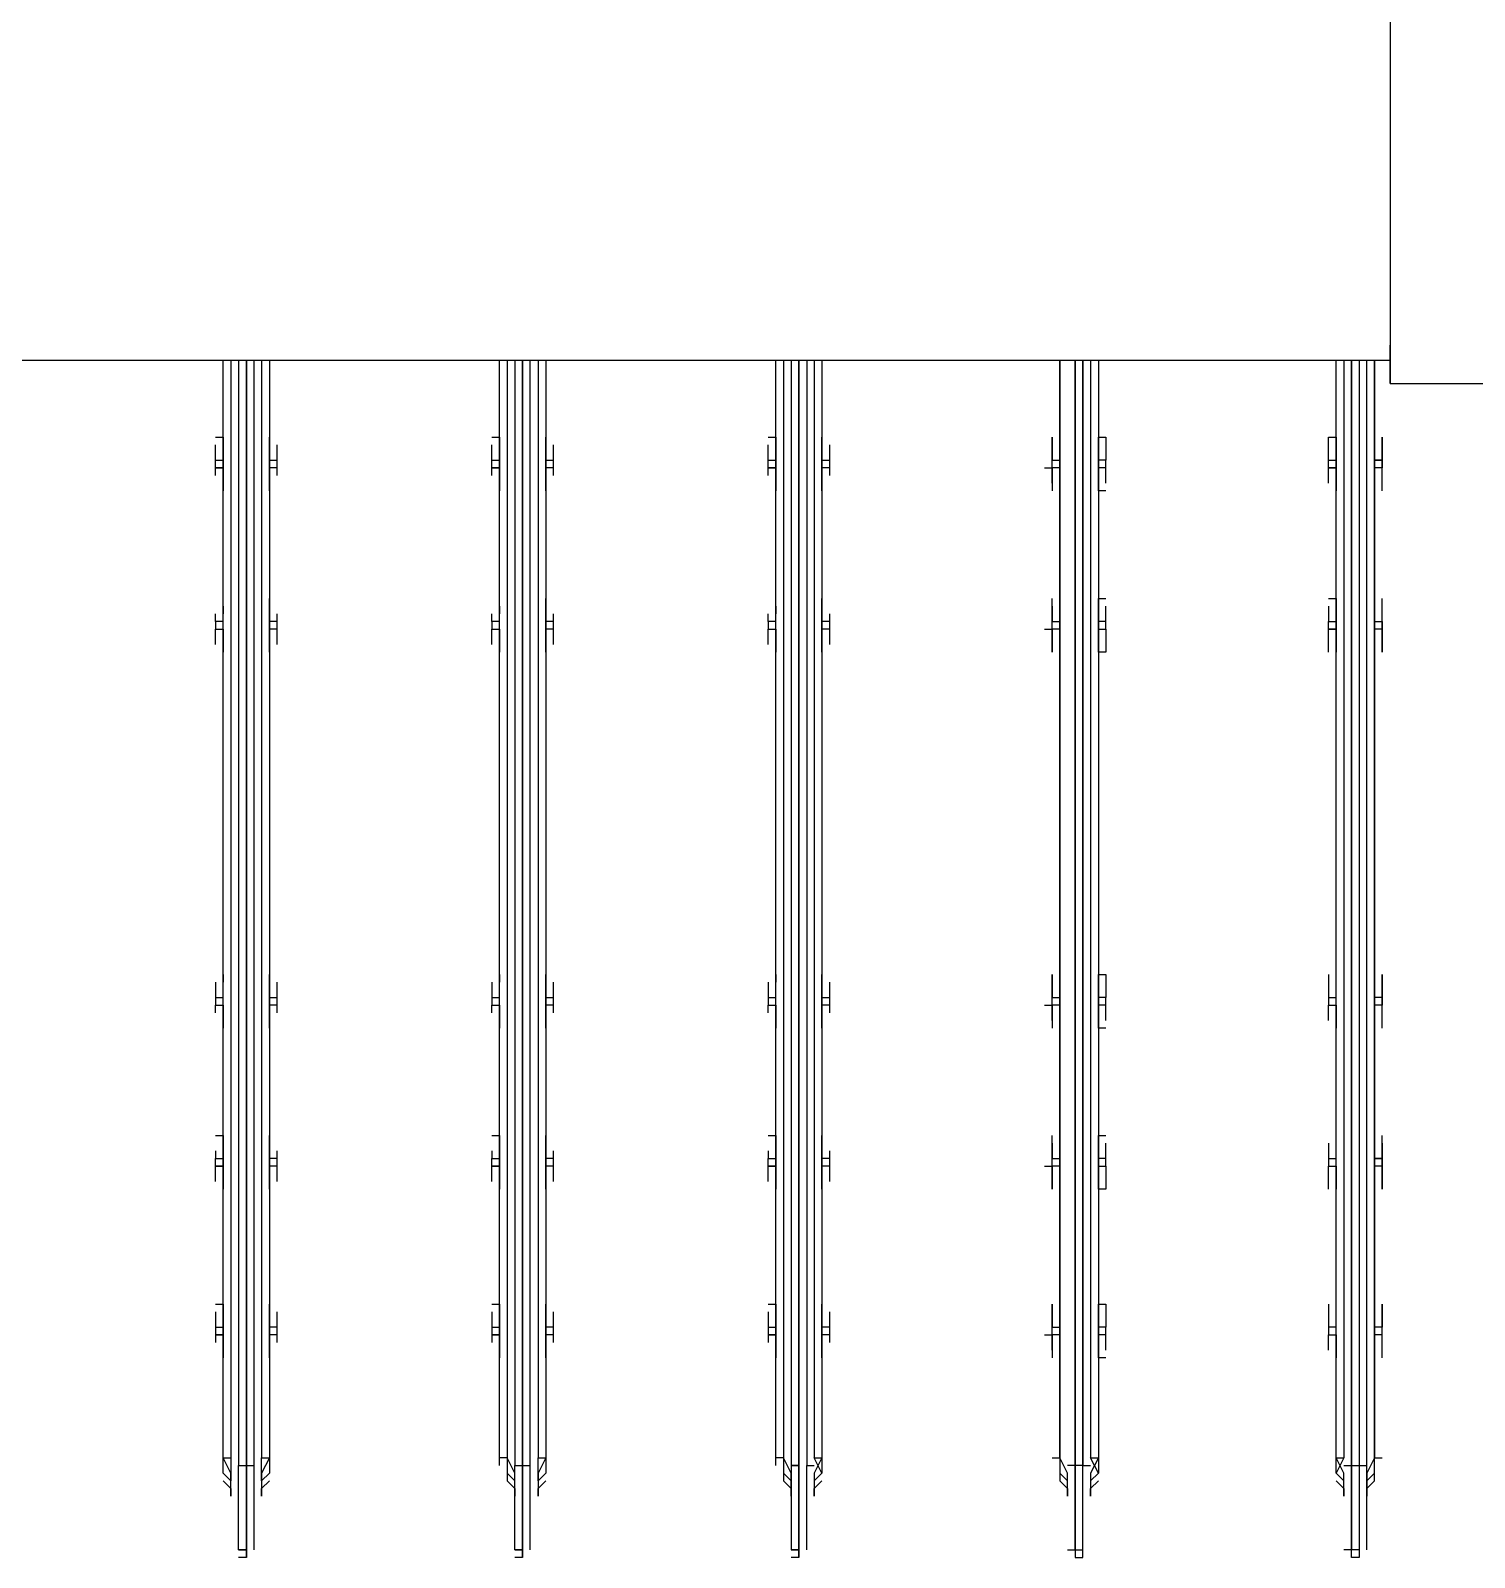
# Model space of a CAD drawing. Header units: metres. Extents: x 532250 to 532639, y 2673852 to 2674172.
# Drawn here: x 532452.2421 to 532452.5023, y 2674043.5895 to 2674043.8647 of the extents above; entities that cross this region are included whole.
import ezdxf

# ---------------------------------------------------------------- set-up
doc = ezdxf.new("R2010")
doc.units = ezdxf.units.M
doc.header["$MEASUREMENT"] = 0
doc.layers.add('IDT', color=7, linetype='Continuous')

# ---------------------------------------------------------------- blocks, each defined once
blk = doc.blocks.new('IDT')
at = {"layer": 'IDT', "color": 0, "lineweight": 25}
for p, q in [((14.44438, 14.16797), (14.44438, 14.15276)), ((14.44577, 14.15276), (14.44577, 14.16936)), ((14.44577, 14.16936), (14.44715, 14.16936)), ((14.44577, 14.16797), (14.44715, 14.16797)), ((14.44715, 14.16936), (14.44715, 14.15276)), ((14.44715, 14.15276), (14.44715, 14.16797)), ((14.44715, 14.16797), (14.44853, 14.16797)), ((14.49556, 14.16936), (14.49556, 14.15276)), ((14.49694, 14.16936), (14.49556, 14.16936)), ((14.49694, 14.16797), (14.49556, 14.16797)), ((14.49556, 14.16797), (14.49556, 14.15276)), ((14.49694, 14.15276), (14.49694, 14.16936)), ((14.49833, 14.16797), (14.49694, 14.16797)), ((14.49694, 14.16797), (14.49694, 14.15276)), ((14.54535, 14.16797), (14.54535, 14.15276)), ((14.54674, 14.15276), (14.54674, 14.16936)), ((14.54674, 14.16936), (14.54674, 14.15276)), ((14.54674, 14.16936), (14.54812, 14.16936)), ((14.54812, 14.16797), (14.54674, 14.16797)), ((14.54674, 14.16797), (14.54812, 14.16797)), ((14.54812, 14.15276), (14.54812, 14.16797)), ((14.59515, 14.16797), (14.59515, 14.15276)), ((14.59653, 14.15276), (14.59653, 14.16936)), ((14.59653, 14.16936), (14.59653, 14.15276)), ((14.59653, 14.16936), (14.59791, 14.16936)), ((14.59791, 14.16797), (14.59653, 14.16797)), ((14.59653, 14.16797), (14.59791, 14.16797)), ((14.59791, 14.16797), (14.59791, 14.15276)), ((14.64494, 14.16797), (14.64494, 14.15276)), ((14.64632, 14.15276), (14.64632, 14.16936)), ((14.64632, 14.16936), (14.64632, 14.15276)), ((14.64632, 14.16936), (14.64771, 14.16936)), ((14.64771, 14.16797), (14.64632, 14.16797)), ((14.64632, 14.16797), (14.64771, 14.16797)), ((14.64771, 14.16797), (14.64771, 14.15276)), ((14.44438, 14.15691), (14.443, 14.15552)), ((14.44438, 14.15414), (14.44438, 14.15829)), ((14.44438, 14.15829), (14.44438, 14.15691)), ((14.44853, 14.15691), (14.44853, 14.15829)), ((14.44853, 14.15829), (14.44853, 14.15414)), ((14.44992, 14.15552), (14.44853, 14.15691)), ((14.49418, 14.15691), (14.49279, 14.15552)), ((14.49418, 14.15414), (14.49418, 14.15829)), ((14.49418, 14.15829), (14.49418, 14.15691)), ((14.49833, 14.15691), (14.49833, 14.15829)), ((14.49833, 14.15829), (14.49833, 14.15414)), ((14.49971, 14.15552), (14.49833, 14.15691)), ((14.54397, 14.15691), (14.54259, 14.15552)), ((14.54397, 14.15414), (14.54397, 14.15829)), ((14.54397, 14.15829), (14.54397, 14.15691)), ((14.54812, 14.15691), (14.54812, 14.15829)), ((14.54812, 14.15829), (14.54812, 14.15414)), ((14.5495, 14.15552), (14.54812, 14.15691)), ((14.59376, 14.15691), (14.59238, 14.15552)), ((14.59376, 14.15414), (14.59376, 14.15829)), ((14.59376, 14.15829), (14.59376, 14.15691)), ((14.59791, 14.15691), (14.59791, 14.15829)), ((14.59791, 14.15829), (14.59791, 14.15414)), ((14.5993, 14.15552), (14.59791, 14.15691)), ((14.64356, 14.15691), (14.64217, 14.15552)), ((14.64356, 14.15414), (14.64356, 14.15829)), ((14.64356, 14.15829), (14.64356, 14.15691)), ((14.64909, 14.15691), (14.64909, 14.15829)), ((14.64909, 14.15829), (14.64909, 14.15414)), ((14.65047, 14.15552), (14.64909, 14.15691)), ((14.44438, 14.15552), (14.443, 14.15414)), ((14.443, 14.15552), (14.443, 14.15137)), ((14.443, 14.15414), (14.443, 14.15276)), ((14.443, 14.15137), (14.44438, 14.15414)), ((14.44992, 14.15414), (14.44853, 14.15552)), ((14.44853, 14.15552), (14.44992, 14.15414)), ((14.44853, 14.15414), (14.44992, 14.15137)), ((14.44853, 14.15137), (14.44992, 14.15414)), ((14.44992, 14.15414), (14.44992, 14.15276)), ((14.49279, 14.15414), (14.49418, 14.15552)), ((14.49418, 14.15552), (14.49279, 14.15414)), ((14.49279, 14.15276), (14.49279, 14.15414)), ((14.49279, 14.15414), (14.49418, 14.15137)), ((14.49279, 14.15137), (14.49418, 14.15414)), ((14.49971, 14.15414), (14.49833, 14.15552)), ((14.49833, 14.15414), (14.49971, 14.15137)), ((14.49971, 14.15137), (14.49971, 14.15552)), ((14.49971, 14.15276), (14.49971, 14.15414)), ((14.54259, 14.15414), (14.54397, 14.15552)), ((14.54397, 14.15552), (14.54259, 14.15414)), ((14.54259, 14.15276), (14.54259, 14.15414)), ((14.54259, 14.15414), (14.54397, 14.15137)), ((14.54259, 14.15137), (14.54397, 14.15414)), ((14.5495, 14.15414), (14.54812, 14.15552)), ((14.54812, 14.15414), (14.5495, 14.15137)), ((14.5495, 14.15137), (14.5495, 14.15552)), ((14.5495, 14.15276), (14.5495, 14.15414)), ((14.59238, 14.15414), (14.59376, 14.15552)), ((14.59238, 14.15276), (14.59238, 14.15414)), ((14.59238, 14.15137), (14.59376, 14.15414)), ((14.59376, 14.15552), (14.59376, 14.15137)), ((14.5993, 14.15414), (14.59791, 14.15552)), ((14.59791, 14.15414), (14.5993, 14.15137)), ((14.5993, 14.15137), (14.5993, 14.15552)), ((14.5993, 14.15276), (14.5993, 14.15414)), ((14.64217, 14.15414), (14.64356, 14.15552)), ((14.64217, 14.15276), (14.64217, 14.15414)), ((14.64217, 14.15137), (14.64356, 14.15414)), ((14.64356, 14.15552), (14.64356, 14.15137)), ((14.64909, 14.15137), (14.64909, 14.15552)), ((14.64909, 14.15552), (14.65047, 14.15414)), ((14.64909, 14.15414), (14.65047, 14.15137)), ((14.65047, 14.15414), (14.65047, 14.15276)), ((14.443, 14.15137), (14.44162, 14.15137)), ((14.443, 14.15276), (14.443, 14.15137)), ((14.443, 14.15137), (14.443, 13.95358)), ((14.443, 13.95358), (14.443, 14.15137)), ((14.44577, 14.15276), (14.44438, 14.15276)), ((14.44438, 14.15276), (14.44438, 13.95358)), ((14.44715, 14.15276), (14.44577, 14.15276)), ((14.44577, 13.95358), (14.44577, 14.15276)), ((14.44853, 14.15276), (14.44715, 14.15276)), ((14.44715, 14.15276), (14.44715, 13.95358)), ((14.44715, 13.95358), (14.44715, 14.15276)), ((14.44992, 14.15137), (14.44853, 14.15137)), ((14.44853, 13.95358), (14.44853, 14.15137)), ((14.44992, 14.15276), (14.44992, 14.15137)), ((14.44992, 14.15137), (14.44992, 13.95358)), ((14.49279, 14.15137), (14.49279, 14.15276)), ((14.49279, 13.95358), (14.49279, 14.15137)), ((14.49418, 14.15137), (14.49279, 14.15137)), ((14.49556, 14.15276), (14.49418, 14.15276)), ((14.49418, 13.95358), (14.49418, 14.15137)), ((14.49556, 14.15276), (14.49556, 13.95358)), ((14.49556, 13.95358), (14.49556, 14.15276)), ((14.49556, 14.15276), (14.49694, 14.15276)), ((14.49694, 14.15276), (14.49694, 13.95358)), ((14.49694, 13.95358), (14.49694, 14.15276)), ((14.49694, 14.15276), (14.49833, 14.15276)), ((14.49971, 14.15137), (14.49971, 14.15276)), ((14.50109, 14.15137), (14.49971, 14.15137)), ((14.49971, 14.15137), (14.49971, 13.95358)), ((14.49971, 13.95358), (14.49971, 14.15137)), ((14.54259, 14.15137), (14.54259, 14.15276)), ((14.54259, 13.95358), (14.54259, 14.15137)), ((14.54397, 14.15137), (14.54259, 14.15137)), ((14.54535, 14.15276), (14.54397, 14.15276)), ((14.54397, 13.95358), (14.54397, 14.15137)), ((14.54535, 13.95358), (14.54535, 14.15276)), ((14.54812, 14.15276), (14.54674, 14.15276)), ((14.54674, 14.15276), (14.54812, 14.15276)), ((14.54674, 13.95358), (14.54674, 14.15276)), ((14.54674, 14.15276), (14.54674, 13.95358)), ((14.54812, 13.95358), (14.54812, 14.15276)), ((14.5495, 13.95358), (14.5495, 14.15137)), ((14.5495, 14.15137), (14.55089, 14.15137)), ((14.55089, 14.15276), (14.55089, 14.15137)), ((14.55089, 14.15137), (14.55089, 13.95358)), ((14.59238, 14.15137), (14.59238, 14.15276)), ((14.59238, 13.95358), (14.59238, 14.15137)), ((14.59376, 14.15137), (14.59238, 14.15137)), ((14.59376, 13.95358), (14.59376, 14.15137)), ((14.59653, 14.15276), (14.59515, 14.15276)), ((14.59515, 14.15276), (14.59515, 13.95358)), ((14.59791, 14.15276), (14.59653, 14.15276)), ((14.59791, 14.15276), (14.59653, 14.15276)), ((14.59653, 14.15276), (14.59653, 13.95358)), ((14.59653, 13.95358), (14.59653, 14.15276)), ((14.59791, 13.95358), (14.59791, 14.15276)), ((14.5993, 13.95358), (14.5993, 14.15137)), ((14.5993, 14.15137), (14.60068, 14.15137)), ((14.60068, 14.15276), (14.60068, 14.15137)), ((14.60068, 14.15137), (14.60068, 13.95358)), ((14.64217, 14.15137), (14.64217, 14.15276)), ((14.64217, 13.95358), (14.64217, 14.15137)), ((14.64356, 14.15137), (14.64217, 14.15137)), ((14.64356, 13.95358), (14.64356, 14.15137)), ((14.64632, 14.15276), (14.64494, 14.15276)), ((14.64494, 14.15276), (14.64494, 13.95358)), ((14.64771, 14.15276), (14.64632, 14.15276)), ((14.64771, 14.15276), (14.64632, 14.15276)), ((14.64632, 14.15276), (14.64632, 13.95358)), ((14.64632, 13.95358), (14.64632, 14.15276)), ((14.64771, 13.95358), (14.64771, 14.15276)), ((14.65047, 14.15137), (14.64909, 14.15137)), ((14.64909, 13.95358), (14.64909, 14.15137)), ((14.65047, 14.15276), (14.65047, 14.15137)), ((14.65047, 14.15137), (14.65047, 13.95358)), ((14.44162, 14.13339), (14.44162, 14.12924)), ((14.44162, 14.13201), (14.44162, 14.13063)), ((14.44992, 14.12924), (14.44992, 14.13339)), ((14.4513, 14.13201), (14.4513, 14.13063)), ((14.49141, 14.13339), (14.49279, 14.13339)), ((14.49141, 14.13201), (14.49141, 14.13063)), ((14.49279, 14.13339), (14.49279, 14.12924)), ((14.50109, 14.12924), (14.50109, 14.13339)), ((14.50109, 14.13201), (14.50109, 14.13063)), ((14.54259, 14.13339), (14.54259, 14.12924)), ((14.54259, 14.13201), (14.54259, 14.13063)), ((14.55089, 14.12924), (14.55089, 14.13339)), ((14.55089, 14.13063), (14.55089, 14.13201)), ((14.59238, 14.13339), (14.59238, 14.12924)), ((14.59238, 14.13201), (14.59238, 14.13063)), ((14.60068, 14.12924), (14.60068, 14.13339)), ((14.60068, 14.13063), (14.60068, 14.13201)), ((14.64217, 14.13339), (14.64217, 14.12924)), ((14.64217, 14.13201), (14.64217, 14.13063)), ((14.65047, 14.12924), (14.65047, 14.13339)), ((14.65047, 14.13063), (14.65047, 14.13201)), ((14.44162, 14.13063), (14.44162, 14.12924)), ((14.44162, 14.12924), (14.443, 14.12924)), ((14.44162, 14.12924), (14.44162, 14.12786)), ((14.44162, 14.12924), (14.44162, 14.12786)), ((14.4513, 14.12924), (14.44992, 14.12924)), ((14.4513, 14.12924), (14.44992, 14.12924)), ((14.44992, 14.12924), (14.44992, 14.12786)), ((14.4513, 14.13063), (14.4513, 14.12924)), ((14.4513, 14.12786), (14.4513, 14.12924)), ((14.49141, 14.13063), (14.49141, 14.12924)), ((14.49141, 14.12924), (14.49279, 14.12924)), ((14.49141, 14.12924), (14.49141, 14.12786)), ((14.49279, 14.12924), (14.49279, 14.12786)), ((14.49971, 14.12924), (14.50109, 14.12924)), ((14.50109, 14.13063), (14.50109, 14.12924)), ((14.50248, 14.12924), (14.50109, 14.12924)), ((14.50109, 14.12924), (14.50109, 14.12786)), ((14.50109, 14.12924), (14.50109, 14.12786)), ((14.5412, 14.13063), (14.5412, 14.12924)), ((14.5412, 14.12924), (14.54259, 14.12924)), ((14.5412, 14.12924), (14.5412, 14.12786)), ((14.54259, 14.12924), (14.54259, 14.12786)), ((14.55227, 14.12924), (14.55089, 14.12924)), ((14.55089, 14.12786), (14.55089, 14.12924)), ((14.55089, 14.12924), (14.55227, 14.12924)), ((14.55227, 14.12924), (14.55227, 14.13063)), ((14.55227, 14.12786), (14.55227, 14.12924)), ((14.591, 14.13063), (14.591, 14.12924)), ((14.591, 14.12924), (14.59238, 14.12924)), ((14.591, 14.12924), (14.591, 14.12786)), ((14.59238, 14.12924), (14.59238, 14.12786)), ((14.60206, 14.12924), (14.60068, 14.12924)), ((14.60068, 14.12786), (14.60068, 14.12924)), ((14.60068, 14.12924), (14.60206, 14.12924)), ((14.60206, 14.12924), (14.60206, 14.13063)), ((14.60206, 14.12786), (14.60206, 14.12924)), ((14.64079, 14.13063), (14.64079, 14.12924)), ((14.64079, 14.12924), (14.64217, 14.12924)), ((14.64079, 14.12924), (14.64079, 14.12786)), ((14.64217, 14.12924), (14.64217, 14.12786)), ((14.65186, 14.12924), (14.65047, 14.12924)), ((14.65047, 14.12786), (14.65047, 14.12924)), ((14.65047, 14.12924), (14.65186, 14.12924)), ((14.65186, 14.12924), (14.65186, 14.13063)), ((14.65186, 14.12786), (14.65186, 14.12924)), ((14.44162, 14.12786), (14.443, 14.12786)), ((14.44162, 14.12786), (14.44162, 14.12371)), ((14.44162, 14.12509), (14.44162, 14.12786)), ((14.44992, 14.12786), (14.4513, 14.12786)), ((14.44992, 14.12786), (14.44992, 14.12371)), ((14.4513, 14.12509), (14.4513, 14.12786)), ((14.49141, 14.12509), (14.49141, 14.12786)), ((14.49141, 14.12786), (14.49279, 14.12786)), ((14.49279, 14.12786), (14.49279, 14.12371)), ((14.50109, 14.12786), (14.49971, 14.12786)), ((14.50109, 14.12786), (14.50109, 14.12371)), ((14.50109, 14.12509), (14.50109, 14.12786)), ((14.5412, 14.12786), (14.54259, 14.12786)), ((14.5412, 14.12786), (14.5412, 14.12509)), ((14.54259, 14.12786), (14.54259, 14.12371)), ((14.55089, 14.12371), (14.55089, 14.12786)), ((14.55227, 14.12786), (14.55089, 14.12786)), ((14.55227, 14.12509), (14.55227, 14.12786)), ((14.591, 14.12786), (14.59238, 14.12786)), ((14.591, 14.12786), (14.591, 14.12509)), ((14.59238, 14.12786), (14.59238, 14.12371)), ((14.60068, 14.12371), (14.60068, 14.12786)), ((14.60206, 14.12786), (14.60068, 14.12786)), ((14.60206, 14.12509), (14.60206, 14.12786)), ((14.64079, 14.12786), (14.64217, 14.12786)), ((14.64079, 14.12786), (14.64079, 14.12509)), ((14.64217, 14.12786), (14.64217, 14.12371)), ((14.65047, 14.12371), (14.65047, 14.12786)), ((14.65186, 14.12786), (14.65047, 14.12786)), ((14.65186, 14.12509), (14.65186, 14.12786)), ((14.44162, 14.12371), (14.44162, 14.12509)), ((14.4513, 14.12371), (14.4513, 14.12509)), ((14.49141, 14.12371), (14.49141, 14.12509)), ((14.49279, 14.12371), (14.49141, 14.12371)), ((14.50109, 14.12371), (14.50109, 14.12509)), ((14.54259, 14.12371), (14.54259, 14.12509)), ((14.55089, 14.12371), (14.55089, 14.12509)), ((14.55227, 14.12371), (14.55089, 14.12371)), ((14.59238, 14.12371), (14.59238, 14.12509)), ((14.60068, 14.12371), (14.60068, 14.12509)), ((14.60206, 14.12371), (14.60068, 14.12371)), ((14.64217, 14.12371), (14.64217, 14.12509)), ((14.65047, 14.12371), (14.65047, 14.12509)), ((14.65186, 14.12371), (14.65047, 14.12371)), ((14.44162, 14.10158), (14.44162, 14.10296)), ((14.44162, 14.10296), (14.44162, 14.09881)), ((14.44162, 14.09881), (14.44162, 14.10158)), ((14.44992, 14.09881), (14.44992, 14.10296)), ((14.4513, 14.10296), (14.4513, 14.10158)), ((14.4513, 14.10158), (14.4513, 14.09881)), ((14.49141, 14.10158), (14.49141, 14.10296)), ((14.49141, 14.10296), (14.49279, 14.10296)), ((14.49141, 14.09881), (14.49141, 14.10158)), ((14.49279, 14.10296), (14.49279, 14.09881)), ((14.50109, 14.09881), (14.50109, 14.10296)), ((14.50109, 14.10296), (14.50109, 14.10158)), ((14.50109, 14.10158), (14.50109, 14.09881)), ((14.5412, 14.10158), (14.5412, 14.09881)), ((14.54259, 14.10158), (14.54259, 14.10296)), ((14.54259, 14.10296), (14.54259, 14.09881)), ((14.55089, 14.09881), (14.55089, 14.10296)), ((14.55089, 14.10296), (14.55089, 14.10158)), ((14.55227, 14.10158), (14.55227, 14.09881)), ((14.591, 14.10158), (14.591, 14.09881)), ((14.59238, 14.10158), (14.59238, 14.10296)), ((14.59238, 14.10296), (14.59238, 14.09881)), ((14.60068, 14.09881), (14.60068, 14.10296)), ((14.60068, 14.10296), (14.60068, 14.10158)), ((14.60206, 14.10158), (14.60206, 14.09881)), ((14.64079, 14.10158), (14.64079, 14.09881)), ((14.64217, 14.10158), (14.64217, 14.10296)), ((14.64217, 14.10296), (14.64217, 14.09881)), ((14.65047, 14.09881), (14.65047, 14.10296)), ((14.65047, 14.10296), (14.65047, 14.10158)), ((14.65186, 14.10158), (14.65186, 14.09881)), ((14.44162, 14.09881), (14.44162, 14.09743)), ((14.44162, 14.09743), (14.44162, 14.09881)), ((14.44162, 14.09881), (14.443, 14.09881)), ((14.4513, 14.09881), (14.44992, 14.09881)), ((14.4513, 14.09881), (14.44992, 14.09881)), ((14.44992, 14.09881), (14.44992, 14.09328)), ((14.4513, 14.09743), (14.4513, 14.09881)), ((14.49279, 14.09881), (14.49141, 14.09881)), ((14.49141, 14.09881), (14.49141, 14.09743)), ((14.49279, 14.09881), (14.49279, 14.09743)), ((14.49971, 14.09881), (14.50109, 14.09881)), ((14.50109, 14.09881), (14.50109, 14.09743)), ((14.50248, 14.09881), (14.50109, 14.09881)), ((14.50109, 14.09881), (14.50109, 14.09743)), ((14.5412, 14.09881), (14.54259, 14.09881)), ((14.5412, 14.09881), (14.5412, 14.09743)), ((14.54259, 14.09881), (14.54259, 14.09743)), ((14.55227, 14.09881), (14.55089, 14.09881)), ((14.55089, 14.09743), (14.55089, 14.09881)), ((14.55089, 14.09881), (14.55227, 14.09881)), ((14.55227, 14.09881), (14.55227, 14.09743)), ((14.591, 14.09881), (14.59238, 14.09881)), ((14.591, 14.09881), (14.591, 14.09743)), ((14.59238, 14.09881), (14.59238, 14.09743)), ((14.60206, 14.09881), (14.60068, 14.09881)), ((14.60068, 14.09743), (14.60068, 14.09881)), ((14.60068, 14.09881), (14.60206, 14.09881)), ((14.60206, 14.09881), (14.60206, 14.09743)), ((14.64079, 14.09881), (14.64217, 14.09881)), ((14.64079, 14.09881), (14.64079, 14.09743)), ((14.64217, 14.09881), (14.64217, 14.09743)), ((14.65186, 14.09881), (14.65047, 14.09881)), ((14.65047, 14.09743), (14.65047, 14.09881)), ((14.65047, 14.09881), (14.65186, 14.09881)), ((14.65186, 14.09881), (14.65186, 14.09743)), ((14.44162, 14.09743), (14.443, 14.09743)), ((14.443, 14.09743), (14.44162, 14.09743)), ((14.44162, 14.09605), (14.44162, 14.09743)), ((14.44162, 14.09743), (14.44162, 14.09328)), ((14.44162, 14.09467), (14.44162, 14.09605)), ((14.4513, 14.09743), (14.44992, 14.09743)), ((14.4513, 14.09605), (14.4513, 14.09743)), ((14.4513, 14.09467), (14.4513, 14.09605)), ((14.49141, 14.09743), (14.49279, 14.09743)), ((14.49141, 14.09743), (14.49141, 14.09605)), ((14.49141, 14.09605), (14.49141, 14.09467)), ((14.49279, 14.09743), (14.49279, 14.09328)), ((14.50109, 14.09743), (14.49971, 14.09743)), ((14.50109, 14.09743), (14.50109, 14.09328)), ((14.50109, 14.09605), (14.50109, 14.09743)), ((14.50109, 14.09467), (14.50109, 14.09605)), ((14.5412, 14.09743), (14.54259, 14.09743)), ((14.5412, 14.09743), (14.5412, 14.09605)), ((14.54259, 14.09743), (14.54259, 14.09328)), ((14.54259, 14.09605), (14.54259, 14.09467)), ((14.55089, 14.09328), (14.55089, 14.09743)), ((14.55227, 14.09743), (14.55089, 14.09743)), ((14.55089, 14.09467), (14.55089, 14.09605)), ((14.55227, 14.09605), (14.55227, 14.09743)), ((14.591, 14.09743), (14.59238, 14.09743)), ((14.591, 14.09743), (14.591, 14.09605)), ((14.59238, 14.09743), (14.59238, 14.09328)), ((14.59238, 14.09605), (14.59238, 14.09467)), ((14.60068, 14.09328), (14.60068, 14.09743)), ((14.60206, 14.09743), (14.60068, 14.09743)), ((14.60068, 14.09467), (14.60068, 14.09605)), ((14.60206, 14.09605), (14.60206, 14.09743)), ((14.64079, 14.09743), (14.64217, 14.09743)), ((14.64079, 14.09743), (14.64079, 14.09605)), ((14.64217, 14.09743), (14.64217, 14.09328)), ((14.64217, 14.09605), (14.64217, 14.09467)), ((14.65047, 14.09328), (14.65047, 14.09743)), ((14.65186, 14.09743), (14.65047, 14.09743)), ((14.65047, 14.09467), (14.65047, 14.09605)), ((14.65186, 14.09605), (14.65186, 14.09743)), ((14.49279, 14.09328), (14.49141, 14.09328)), ((14.55227, 14.09328), (14.55089, 14.09328)), ((14.60206, 14.09328), (14.60068, 14.09328)), ((14.65186, 14.09328), (14.65047, 14.09328)), ((14.44162, 14.07392), (14.44162, 14.06977)), ((14.44992, 14.06977), (14.44992, 14.07392)), ((14.49141, 14.07392), (14.49279, 14.07392)), ((14.49279, 14.07392), (14.49279, 14.06839)), ((14.50109, 14.06977), (14.50109, 14.07392)), ((14.54259, 14.07392), (14.54259, 14.06977)), ((14.55089, 14.06977), (14.55089, 14.07392)), ((14.59238, 14.07392), (14.59238, 14.06977)), ((14.60068, 14.06977), (14.60068, 14.07392)), ((14.64217, 14.07392), (14.64217, 14.06977)), ((14.65047, 14.06977), (14.65047, 14.07392)), ((14.44162, 14.07253), (14.44162, 14.07115)), ((14.44162, 14.07115), (14.44162, 14.06977)), ((14.4513, 14.07253), (14.4513, 14.07115)), ((14.4513, 14.07115), (14.4513, 14.06977)), ((14.49141, 14.07253), (14.49141, 14.07115)), ((14.49141, 14.07115), (14.49141, 14.06977)), ((14.50109, 14.07253), (14.50109, 14.07115)), ((14.50109, 14.07115), (14.50109, 14.06977)), ((14.5412, 14.07115), (14.5412, 14.06977)), ((14.54259, 14.07253), (14.54259, 14.07115)), ((14.55089, 14.07115), (14.55089, 14.07253)), ((14.55227, 14.07115), (14.55227, 14.06977)), ((14.591, 14.07115), (14.591, 14.06977)), ((14.59238, 14.07253), (14.59238, 14.07115)), ((14.60068, 14.07115), (14.60068, 14.07253)), ((14.60206, 14.07115), (14.60206, 14.06977)), ((14.64079, 14.07115), (14.64079, 14.06977)), ((14.64217, 14.07253), (14.64217, 14.07115)), ((14.65047, 14.07115), (14.65047, 14.07253)), ((14.65186, 14.07115), (14.65186, 14.06977)), ((14.44162, 14.06977), (14.443, 14.06977)), ((14.44162, 14.06977), (14.44162, 14.06839)), ((14.44162, 14.06562), (14.44162, 14.06977)), ((14.44162, 14.06839), (14.443, 14.06839)), ((14.44162, 14.06839), (14.44162, 14.06424)), ((14.4513, 14.06977), (14.44992, 14.06977)), ((14.4513, 14.06977), (14.44992, 14.06977)), ((14.44992, 14.06977), (14.44992, 14.06839)), ((14.44992, 14.06839), (14.44992, 14.06424)), ((14.4513, 14.06839), (14.44992, 14.06839)), ((14.4513, 14.06839), (14.4513, 14.06977)), ((14.4513, 14.06562), (14.4513, 14.06839)), ((14.49141, 14.06977), (14.49279, 14.06977)), ((14.49141, 14.06977), (14.49141, 14.06839)), ((14.49141, 14.06562), (14.49141, 14.06839)), ((14.49141, 14.06839), (14.49279, 14.06839)), ((14.49279, 14.06839), (14.49279, 14.06424)), ((14.49971, 14.06977), (14.50109, 14.06977)), ((14.50109, 14.06839), (14.49971, 14.06839)), ((14.50109, 14.06977), (14.50109, 14.06839)), ((14.50248, 14.06977), (14.50109, 14.06977)), ((14.50109, 14.06977), (14.50109, 14.06839)), ((14.50109, 14.06839), (14.50109, 14.06424)), ((14.50109, 14.06562), (14.50109, 14.06839)), ((14.5412, 14.06977), (14.54259, 14.06977)), ((14.5412, 14.06977), (14.5412, 14.06839)), ((14.54259, 14.06839), (14.5412, 14.06839)), ((14.5412, 14.06839), (14.5412, 14.06562)), ((14.54259, 14.06977), (14.54259, 14.06839)), ((14.54259, 14.06839), (14.54259, 14.06424)), ((14.55227, 14.06977), (14.55089, 14.06977)), ((14.55227, 14.06977), (14.55089, 14.06977)), ((14.55089, 14.06977), (14.55089, 14.06839)), ((14.55089, 14.06839), (14.55089, 14.06424)), ((14.55227, 14.06839), (14.55089, 14.06839)), ((14.55227, 14.06839), (14.55227, 14.06977)), ((14.55227, 14.06562), (14.55227, 14.06839)), ((14.591, 14.06977), (14.59238, 14.06977)), ((14.591, 14.06977), (14.591, 14.06839)), ((14.59238, 14.06839), (14.591, 14.06839)), ((14.591, 14.06839), (14.591, 14.06562)), ((14.59238, 14.06977), (14.59238, 14.06839)), ((14.59238, 14.06839), (14.59238, 14.06424)), ((14.60206, 14.06977), (14.60068, 14.06977)), ((14.60206, 14.06977), (14.60068, 14.06977)), ((14.60068, 14.06977), (14.60068, 14.06839)), ((14.60068, 14.06839), (14.60068, 14.06424)), ((14.60206, 14.06839), (14.60068, 14.06839)), ((14.60206, 14.06839), (14.60206, 14.06977)), ((14.60206, 14.06562), (14.60206, 14.06839)), ((14.64079, 14.06977), (14.64217, 14.06977)), ((14.64079, 14.06977), (14.64079, 14.06839)), ((14.64217, 14.06839), (14.64079, 14.06839)), ((14.64079, 14.06839), (14.64079, 14.06562)), ((14.64217, 14.06977), (14.64217, 14.06839)), ((14.64217, 14.06839), (14.64217, 14.06424)), ((14.65186, 14.06977), (14.65047, 14.06977)), ((14.65186, 14.06977), (14.65047, 14.06977)), ((14.65047, 14.06977), (14.65047, 14.06839)), ((14.65047, 14.06839), (14.65047, 14.06424)), ((14.65186, 14.06839), (14.65047, 14.06839)), ((14.65186, 14.06839), (14.65186, 14.06977)), ((14.65186, 14.06562), (14.65186, 14.06839)), ((14.44162, 14.06424), (14.44162, 14.06562)), ((14.4513, 14.06424), (14.4513, 14.06562)), ((14.49141, 14.06424), (14.49141, 14.06562)), ((14.50109, 14.06424), (14.50109, 14.06562)), ((14.54259, 14.06424), (14.54259, 14.06562)), ((14.55089, 14.06424), (14.55089, 14.06562)), ((14.59238, 14.06424), (14.59238, 14.06562)), ((14.60068, 14.06424), (14.60068, 14.06562)), ((14.64217, 14.06424), (14.64217, 14.06562)), ((14.65047, 14.06424), (14.65047, 14.06562)), ((14.49279, 14.06424), (14.49141, 14.06424)), ((14.44162, 14.00476), (14.44162, 14.00614)), ((14.44162, 14.00614), (14.44162, 14.00199)), ((14.44162, 14.00199), (14.44162, 14.00476)), ((14.44992, 14.00199), (14.44992, 14.00614)), ((14.4513, 14.00614), (14.4513, 14.00476)), ((14.4513, 14.00476), (14.4513, 14.00199)), ((14.49141, 14.00476), (14.49141, 14.00614)), ((14.49141, 14.00614), (14.49279, 14.00614)), ((14.49141, 14.00199), (14.49141, 14.00476)), ((14.49279, 14.00614), (14.49279, 14.00199)), ((14.50109, 14.00614), (14.50109, 14.00476)), ((14.50109, 14.00199), (14.50109, 14.00614)), ((14.50109, 14.00476), (14.50109, 14.00199)), ((14.5412, 14.00476), (14.5412, 14.00199)), ((14.54259, 14.00476), (14.54259, 14.00614)), ((14.54259, 14.00614), (14.54259, 14.00199)), ((14.55089, 14.00199), (14.55089, 14.00614)), ((14.55089, 14.00614), (14.55089, 14.00476)), ((14.55227, 14.00476), (14.55227, 14.00199)), ((14.591, 14.00476), (14.591, 14.00199)), ((14.59238, 14.00476), (14.59238, 14.00614)), ((14.59238, 14.00614), (14.59238, 14.00199)), ((14.60068, 14.00199), (14.60068, 14.00614)), ((14.60068, 14.00614), (14.60068, 14.00476)), ((14.60206, 14.00476), (14.60206, 14.00199)), ((14.64079, 14.00476), (14.64079, 14.00199)), ((14.64217, 14.00476), (14.64217, 14.00614)), ((14.64217, 14.00614), (14.64217, 14.00199)), ((14.65047, 14.00199), (14.65047, 14.00614)), ((14.65047, 14.00614), (14.65047, 14.00476)), ((14.65186, 14.00476), (14.65186, 14.00199)), ((14.44162, 14.00061), (14.44162, 14.00199)), ((14.44162, 14.00199), (14.443, 14.00199)), ((14.44162, 14.00199), (14.44162, 14.00061)), ((14.4513, 14.00199), (14.44992, 14.00199)), ((14.44992, 14.00061), (14.44992, 14.00199)), ((14.44992, 14.00199), (14.4513, 14.00199)), ((14.4513, 14.00199), (14.4513, 14.00061)), ((14.49279, 14.00199), (14.49141, 14.00199)), ((14.49141, 14.00199), (14.49141, 14.00061)), ((14.49279, 14.00199), (14.49279, 13.99646)), ((14.49971, 14.00199), (14.50109, 14.00199)), ((14.50109, 14.00199), (14.50109, 14.00061)), ((14.50248, 14.00199), (14.50109, 14.00199)), ((14.50109, 14.00199), (14.50109, 14.00061)), ((14.5412, 14.00199), (14.54259, 14.00199)), ((14.5412, 14.00199), (14.5412, 14.00061)), ((14.54259, 14.00199), (14.54259, 13.99646)), ((14.55227, 14.00199), (14.55089, 14.00199)), ((14.55227, 14.00199), (14.55089, 14.00199)), ((14.55089, 14.00199), (14.55089, 13.99646)), ((14.55227, 14.00061), (14.55227, 14.00199)), ((14.591, 14.00199), (14.59238, 14.00199)), ((14.591, 14.00199), (14.591, 14.00061)), ((14.59238, 14.00199), (14.59238, 13.99646)), ((14.60206, 14.00199), (14.60068, 14.00199)), ((14.60206, 14.00199), (14.60068, 14.00199)), ((14.60068, 14.00199), (14.60068, 13.99646)), ((14.60206, 14.00061), (14.60206, 14.00199)), ((14.64079, 14.00199), (14.64217, 14.00199)), ((14.64079, 14.00199), (14.64079, 14.00061)), ((14.64217, 14.00199), (14.64217, 13.99646)), ((14.65186, 14.00199), (14.65047, 14.00199)), ((14.65186, 14.00199), (14.65047, 14.00199)), ((14.65047, 14.00199), (14.65047, 13.99646)), ((14.65186, 14.00061), (14.65186, 14.00199)), ((14.443, 14.00061), (14.44162, 14.00061)), ((14.44162, 14.00061), (14.44162, 13.99646)), ((14.44162, 14.00061), (14.44162, 13.99923)), ((14.44162, 13.99923), (14.44162, 13.99784)), ((14.44992, 13.99646), (14.44992, 14.00061)), ((14.4513, 14.00061), (14.44992, 14.00061)), ((14.4513, 13.99923), (14.4513, 14.00061)), ((14.4513, 13.99784), (14.4513, 13.99923)), ((14.49141, 14.00061), (14.49279, 14.00061)), ((14.49141, 14.00061), (14.49141, 13.99923)), ((14.49141, 13.99923), (14.49141, 13.99784)), ((14.50109, 14.00061), (14.49971, 14.00061)), ((14.50109, 14.00061), (14.50109, 13.99646)), ((14.50109, 13.99923), (14.50109, 14.00061)), ((14.50109, 13.99784), (14.50109, 13.99923)), ((14.5412, 14.00061), (14.54259, 14.00061)), ((14.5412, 14.00061), (14.5412, 13.99923)), ((14.54259, 13.99923), (14.54259, 13.99784)), ((14.55089, 14.00061), (14.55227, 14.00061)), ((14.55089, 13.99784), (14.55089, 13.99923)), ((14.55227, 14.00061), (14.55227, 13.99923)), ((14.591, 14.00061), (14.59238, 14.00061)), ((14.591, 14.00061), (14.591, 13.99923)), ((14.59238, 13.99923), (14.59238, 13.99784)), ((14.60068, 14.00061), (14.60206, 14.00061)), ((14.60068, 13.99784), (14.60068, 13.99923)), ((14.60206, 14.00061), (14.60206, 13.99923)), ((14.64079, 14.00061), (14.64217, 14.00061)), ((14.64079, 14.00061), (14.64079, 13.99923)), ((14.64217, 13.99923), (14.64217, 13.99784)), ((14.65047, 14.00061), (14.65186, 14.00061)), ((14.65047, 13.99784), (14.65047, 13.99923)), ((14.65186, 14.00061), (14.65186, 13.99923)), ((14.4513, 13.99646), (14.44992, 13.99646)), ((14.49279, 13.99646), (14.49141, 13.99646)), ((14.44162, 13.9771), (14.44162, 13.97295)), ((14.44992, 13.97295), (14.44992, 13.9771)), ((14.49141, 13.9771), (14.49279, 13.9771)), ((14.49279, 13.9771), (14.49279, 13.97295)), ((14.50109, 13.97295), (14.50109, 13.9771)), ((14.54259, 13.9771), (14.54259, 13.97295)), ((14.55089, 13.97295), (14.55089, 13.9771)), ((14.59238, 13.9771), (14.59238, 13.97295)), ((14.60068, 13.97295), (14.60068, 13.9771)), ((14.64217, 13.9771), (14.64217, 13.97295)), ((14.65047, 13.97295), (14.65047, 13.9771)), ((14.44162, 13.97571), (14.44162, 13.97433)), ((14.44162, 13.97433), (14.44162, 13.97295)), ((14.4513, 13.97571), (14.4513, 13.97433)), ((14.4513, 13.97433), (14.4513, 13.97295)), ((14.49141, 13.97571), (14.49141, 13.97433)), ((14.49141, 13.97433), (14.49141, 13.97295)), ((14.50109, 13.97571), (14.50109, 13.97433)), ((14.50109, 13.97433), (14.50109, 13.97295)), ((14.5412, 13.97433), (14.5412, 13.97295)), ((14.54259, 13.97571), (14.54259, 13.97433)), ((14.55089, 13.97433), (14.55089, 13.97571)), ((14.55227, 13.97433), (14.55227, 13.97295)), ((14.591, 13.97433), (14.591, 13.97295)), ((14.59238, 13.97571), (14.59238, 13.97433)), ((14.60068, 13.97433), (14.60068, 13.97571)), ((14.60206, 13.97433), (14.60206, 13.97295)), ((14.64079, 13.97433), (14.64079, 13.97295)), ((14.64217, 13.97571), (14.64217, 13.97433)), ((14.65047, 13.97433), (14.65047, 13.97571)), ((14.65186, 13.97433), (14.65186, 13.97295)), ((14.44162, 13.97295), (14.443, 13.97295)), ((14.44162, 13.97295), (14.44162, 13.97156)), ((14.44162, 13.97156), (14.44162, 13.97295)), ((14.44162, 13.97156), (14.443, 13.97156)), ((14.443, 13.97156), (14.44162, 13.97156)), ((14.44162, 13.9688), (14.44162, 13.97156)), ((14.44162, 13.97156), (14.44162, 13.96742)), ((14.4513, 13.97295), (14.44992, 13.97295)), ((14.44992, 13.97156), (14.44992, 13.97295)), ((14.44992, 13.97295), (14.4513, 13.97295)), ((14.44992, 13.96742), (14.44992, 13.97156)), ((14.4513, 13.97156), (14.44992, 13.97156)), ((14.4513, 13.97295), (14.4513, 13.97156)), ((14.4513, 13.97156), (14.4513, 13.9688)), ((14.49141, 13.97295), (14.49279, 13.97295)), ((14.49141, 13.97295), (14.49141, 13.97156)), ((14.49141, 13.9688), (14.49141, 13.97156)), ((14.49141, 13.97156), (14.49279, 13.97156)), ((14.49279, 13.97295), (14.49279, 13.96742)), ((14.49971, 13.97295), (14.50109, 13.97295)), ((14.50109, 13.97156), (14.49971, 13.97156)), ((14.50109, 13.97295), (14.50109, 13.97156)), ((14.50248, 13.97295), (14.50109, 13.97295)), ((14.50109, 13.97295), (14.50109, 13.97156)), ((14.50109, 13.97156), (14.50109, 13.96742)), ((14.50109, 13.9688), (14.50109, 13.97156)), ((14.5412, 13.97295), (14.54259, 13.97295)), ((14.5412, 13.97295), (14.5412, 13.97156)), ((14.54259, 13.97156), (14.5412, 13.97156)), ((14.5412, 13.97156), (14.5412, 13.9688)), ((14.54259, 13.97295), (14.54259, 13.97156)), ((14.54259, 13.97156), (14.54259, 13.96742)), ((14.55227, 13.97295), (14.55089, 13.97295)), ((14.55089, 13.97156), (14.55089, 13.97295)), ((14.55089, 13.97295), (14.55227, 13.97295)), ((14.55089, 13.96742), (14.55089, 13.97156)), ((14.55227, 13.97156), (14.55089, 13.97156)), ((14.55227, 13.97295), (14.55227, 13.97156)), ((14.55227, 13.97156), (14.55227, 13.9688)), ((14.591, 13.97295), (14.59238, 13.97295)), ((14.591, 13.97295), (14.591, 13.97156)), ((14.59238, 13.97156), (14.591, 13.97156)), ((14.591, 13.97156), (14.591, 13.9688)), ((14.59238, 13.97295), (14.59238, 13.97156)), ((14.59238, 13.97156), (14.59238, 13.96742)), ((14.60206, 13.97295), (14.60068, 13.97295)), ((14.60068, 13.97156), (14.60068, 13.97295)), ((14.60068, 13.97295), (14.60206, 13.97295)), ((14.60068, 13.96742), (14.60068, 13.97156)), ((14.60206, 13.97156), (14.60068, 13.97156)), ((14.60206, 13.97295), (14.60206, 13.97156)), ((14.60206, 13.97156), (14.60206, 13.9688)), ((14.64079, 13.97295), (14.64217, 13.97295)), ((14.64079, 13.97295), (14.64079, 13.97156)), ((14.64217, 13.97156), (14.64079, 13.97156)), ((14.64079, 13.97156), (14.64079, 13.9688)), ((14.64217, 13.97295), (14.64217, 13.97156)), ((14.64217, 13.97156), (14.64217, 13.96742)), ((14.65186, 13.97295), (14.65047, 13.97295)), ((14.65047, 13.97156), (14.65047, 13.97295)), ((14.65047, 13.97295), (14.65186, 13.97295)), ((14.65047, 13.96742), (14.65047, 13.97156)), ((14.65186, 13.97156), (14.65047, 13.97156)), ((14.65186, 13.97295), (14.65186, 13.97156)), ((14.65186, 13.97156), (14.65186, 13.9688)), ((14.44162, 13.96742), (14.44162, 13.9688)), ((14.4513, 13.9688), (14.4513, 13.96742)), ((14.49141, 13.96742), (14.49141, 13.9688)), ((14.50109, 13.96742), (14.50109, 13.9688)), ((14.54259, 13.96742), (14.54259, 13.9688)), ((14.55089, 13.96742), (14.55089, 13.9688)), ((14.59238, 13.96742), (14.59238, 13.9688)), ((14.60068, 13.96742), (14.60068, 13.9688)), ((14.64217, 13.96742), (14.64217, 13.9688)), ((14.65047, 13.96742), (14.65047, 13.9688)), ((14.4513, 13.96742), (14.44992, 13.96742)), ((14.49279, 13.96742), (14.49141, 13.96742)), ((14.55227, 13.96742), (14.55089, 13.96742)), ((14.60206, 13.96742), (14.60068, 13.96742)), ((14.65186, 13.96742), (14.65047, 13.96742)), ((14.44023, 13.95773), (14.34065, 13.95773)), ((14.44023, 13.95773), (14.44023, 13.95082)), ((14.44023, 13.86091), (14.44023, 13.95773)), ((14.44023, 13.95358), (15.02116, 13.95358))]:
    blk.add_line(p, q, dxfattribs=at)

msp = doc.modelspace()

# ---------------------------------------------------------------- block references
at = {"layer": 'IDT', "color": 8, "rotation": 180}
msp.add_blockref('IDT', (532466.92728, 2674057.75885), dxfattribs=at)

doc.saveas('drawing.dxf')
